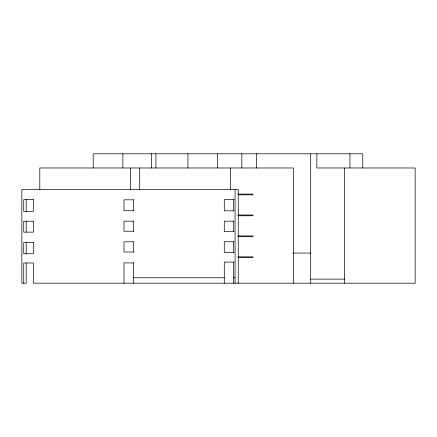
<?xml version="1.0" encoding="UTF-8"?>
<svg xmlns="http://www.w3.org/2000/svg" width="437" height="437" viewBox="0 0 437 437"><rect width="100%" height="100%" fill="white"/><g stroke="black" fill="none" stroke-linecap="round" stroke-linejoin="round"><path stroke-width="0.66" d="M234.106 199.676L224.285 199.676L224.285 210.847L234.106 210.847M133.831 199.818L123.993 199.818L123.993 210.721L133.831 210.721M133.831 221.149L123.993 221.149L123.993 231.239L133.831 231.239M234.106 221.155L224.285 221.155L224.285 231.528L234.106 231.528M234.106 241.727L224.285 241.727L224.285 252.324L234.106 252.324M133.831 241.819L123.993 241.819L123.993 252.023L133.831 252.023M292.992 253.061L310.685 253.061M234.106 262.08L224.285 262.08L224.285 283.192M133.831 262.91L123.993 262.91L123.993 283.192M133.356 277.757L224.285 277.757M233.582 277.757L235.068 277.757M310.685 279.123L344.405 279.123M237.952 194.083L252.936 194.104L252.936 194.864L237.952 194.836M237.952 214.999L252.936 215.026L252.936 215.78L237.952 215.758M237.952 235.92L252.936 235.947L252.936 236.701L237.952 236.674M237.952 256.841L252.936 256.863L252.936 257.622L237.952 257.595M362.765 167.988L362.765 153.808L93.196 153.808L93.196 167.988M349.944 153.808L349.944 167.988M344.405 167.988L344.405 283.192M316.863 153.808L316.863 167.988L415.15 167.988L415.15 283.192L33.431 283.192L33.431 262.965L23.729 262.965L23.729 283.192M310.685 153.808L310.685 283.192M293.369 283.192L293.369 167.988L39.8 167.988L39.8 189.445M256.47 153.808L256.47 167.988M241.836 153.808L241.836 167.988M238.252 283.192L238.252 189.445L21.85 189.445L21.85 283.192L26.215 283.192L26.215 262.965M235.068 189.445L235.068 283.192M233.582 199.676L233.582 210.847M233.582 221.155L233.582 231.528M233.582 241.727L233.582 252.324M233.582 262.08L233.582 283.192M230.654 167.988L230.654 189.445M217.326 153.808L217.326 167.988M187.932 153.808L187.932 167.988M155.9 153.808L155.9 167.988M151.426 153.808L151.426 167.988M139.725 167.988L139.725 189.445M133.356 199.818L133.356 210.721M133.356 221.149L133.356 231.239M133.356 241.819L133.356 252.023M133.356 262.91L133.356 283.192M130.363 167.988L130.363 189.445M122.873 153.808L122.873 167.988M26.215 199.523L26.215 211.361M26.215 221.215L26.215 232.134M26.215 242.409L26.215 253.766M33.431 199.523L23.729 199.523L23.729 211.361L33.431 211.361L33.431 199.523M33.431 221.215L23.729 221.215L23.729 232.134L33.431 232.134L33.431 221.215M33.431 242.409L23.729 242.409L23.729 253.766L33.431 253.766L33.431 242.409"/></g></svg>
